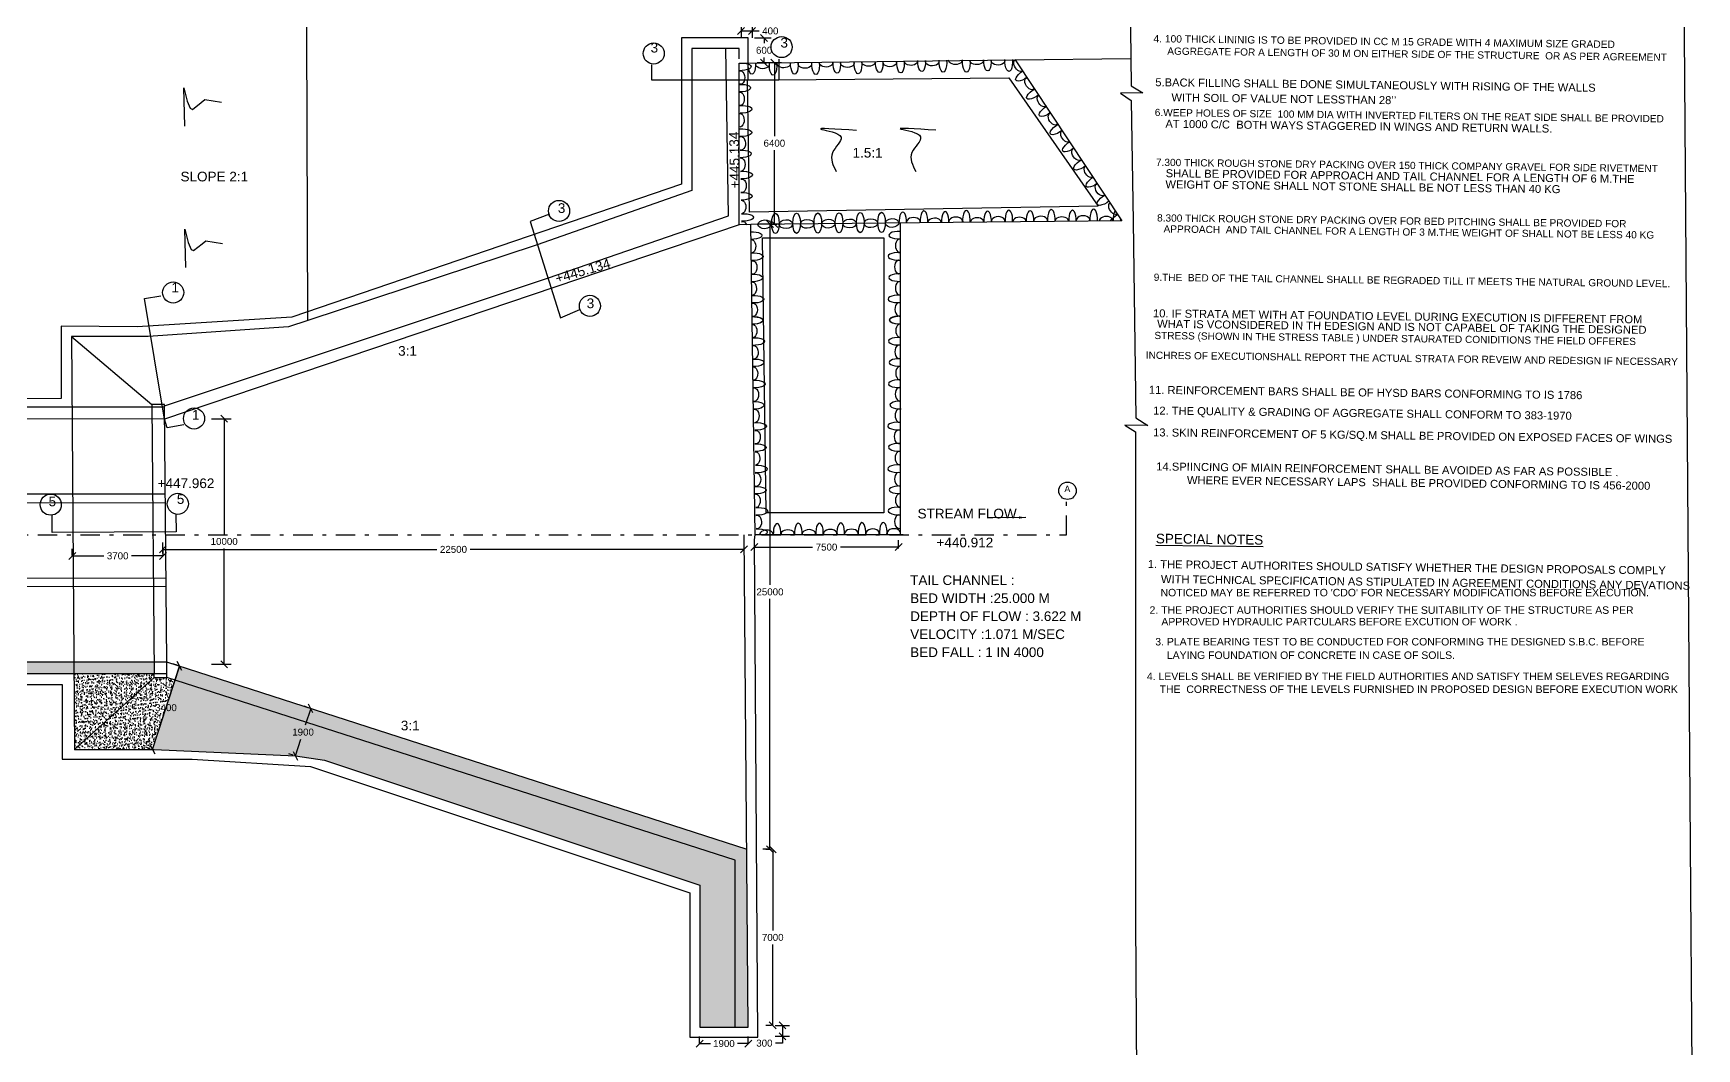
# Model space of a CAD drawing. Header units: inches. Extents: x 112 to 101600, y 95 to 62139.
# Drawn here: x 167.72 to 210.7, y 113.11 to 139.35 of the extents above; entities that cross this region are included whole.
import ezdxf

# ---------------------------------------------------------------- set-up
doc = ezdxf.new("R2010")
doc.units = ezdxf.units.IN
doc.header["$MEASUREMENT"] = 0
doc.linetypes.add('DASHDOT', pattern=[1, 0.5, -0.25, 0, -0.25])
doc.layers.add('DRAWING', color=7, linetype='Continuous')
doc.styles.get("Standard").update_dxf_attribs({"font": 'arial.ttf'})
doc.dimstyles.get("Standard").update_dxf_attribs({"dimtxt": 0.18, "dimasz": 0.18, "dimexe": 0.18, "dimexo": 0.0625, "dimgap": 0.09, "dimtad": 0, "dimtih": 1, "dimtoh": 1, "dimdec": 4, "dimzin": 0, "dimdsep": 46, "dimtxsty": 'Standard', "dimblk": 'OBLIQUE', "dimcen": 0.09, "dimadec": 0, "dimazin": 0, "dimtfac": 1, "dimtdec": 4, "dimtofl": 0, "dimtmove": 0, "dimatfit": 3, "dimfxl": 1, "dimtolj": 1, "dimtzin": 0, "dimarcsym": 0})
pattern_1 = [(50, (0, 0), (0.17931505, -0.01568803), [0.01875, -0.20625]), (355, (0, 0), (-0.03468783, 0.18804803), [0.015, -0.165]), (100.451444, (0.01494, -0.0013), (0.14462721, 0.17236), [0.01593505, -0.17528553]), (46.1842, (0, 0.05), (0.26681033, -0.04137982), [0.028125, -0.309375]), (96.63564, (0.02223, 0.04655), (0.2336655, 0.24352965), [0.0239026, -0.26292844]), (351.18416, (0, 0.05), (0.2336655, 0.24352965), [0.0225, -0.2475]), (21, (0.025, 0.0375), (0.14922676, -0.10065472), [0.01875, -0.20625]), (326, (0.025, 0.0375), (0.06082883, 0.18128751), [0.015, -0.165]), (71.451445, (0.03744, 0.02911), (0.2100556, 0.08063279), [0.01593505, -0.17528553]), (37.5, (0, 0), (0.003039964, 0.083223463), [0, -0.163, 0, -0.1675, 0, -0.165625]), (7.5, (0, 0), (0.065767384, 0.098602928), [0, -0.0955, 0, -0.15925, 0, -0.063125]), (327.5, (-0.05575, 0), (0.13345561, -0.005638718), [0, -0.0625, 0, -0.195, 0, -0.25875]), (317.5, (-0.08075, 0), (0.14579654, 0.025026246), [0, -0.08125, 0, -0.1295, 0, -0.18375])]

# ---------------------------------------------------------------- blocks, each defined once
blk = doc.blocks.new('_Oblique')
at = {"color": 0, "linetype": 'ByBlock', "lineweight": -2}
blk.add_line((-0.5, -0.5), (0.5, 0.5), dxfattribs=at)
blk = doc.blocks.new('*D242')
at = {"layer": 'Defpoints', "color": 0, "transparency": 16777216}
for p in [(168.723, 125.794), (171.071, 125.846), (171.071, 125.794)]:
    blk.add_point(p, dxfattribs=at)
at = {"layer": 'DRAWING', "color": 0, "lineweight": -2, "transparency": 16777216}
for p, q in [((168.723, 125.856), (168.723, 126.026)), ((171.071, 125.856), (171.071, 126.026)), ((168.723, 125.846), (169.538, 125.846)), ((171.071, 125.846), (170.255, 125.846))]:
    blk.add_line(p, q, dxfattribs=at)
at = {"layer": 'DRAWING', "color": 0, "lineweight": -2, "transparency": 16777216, "xscale": 0.18, "yscale": 0.18, "zscale": 0.18, "rotation": 180}
blk.add_blockref('_Oblique', (168.723, 125.846), dxfattribs=at)
at = {"layer": 'DRAWING', "color": 0, "lineweight": -2, "transparency": 16777216, "xscale": 0.18, "yscale": 0.18, "zscale": 0.18}
blk.add_blockref('_Oblique', (171.071, 125.846), dxfattribs=at)
at = {"layer": 'DRAWING', "color": 0, "transparency": 16777216, "insert": (169.897, 125.846), "char_height": 0.18, "attachment_point": 5}
blk.add_mtext('\\A1;3700', dxfattribs=at)
blk = doc.blocks.new('*D243')
at = {"layer": 'Defpoints', "color": 0, "transparency": 16777216}
for p in [(186.084, 126.013), (171.064, 125.846), (186.084, 125.846)]:
    blk.add_point(p, dxfattribs=at)
at = {"layer": 'DRAWING', "color": 0, "lineweight": -2, "transparency": 16777216}
for p, q in [((171.064, 125.909), (171.064, 126.193)), ((171.064, 126.013), (178.144, 126.013)), ((186.084, 126.013), (179.004, 126.013)), ((186.084, 125.909), (186.084, 126.193))]:
    blk.add_line(p, q, dxfattribs=at)
at = {"layer": 'DRAWING', "color": 0, "lineweight": -2, "transparency": 16777216, "xscale": 0.18, "yscale": 0.18, "zscale": 0.18, "rotation": 180}
blk.add_blockref('_Oblique', (171.064, 126.013), dxfattribs=at)
at = {"layer": 'DRAWING', "color": 0, "lineweight": -2, "transparency": 16777216, "xscale": 0.18, "yscale": 0.18, "zscale": 0.18}
blk.add_blockref('_Oblique', (186.084, 126.013), dxfattribs=at)
at = {"layer": 'DRAWING', "color": 0, "transparency": 16777216, "insert": (178.574, 126.013), "char_height": 0.18, "attachment_point": 5}
blk.add_mtext('\\A1;22500', dxfattribs=at)
blk = doc.blocks.new('*D244')
at = {"layer": 'Defpoints', "color": 0, "transparency": 16777216}
for p in [(186.351, 125.973), (190.074, 126.072), (190.074, 125.973)]:
    blk.add_point(p, dxfattribs=at)
at = {"layer": 'DRAWING', "color": 0, "lineweight": -2, "transparency": 16777216}
for p, q in [((186.351, 126.036), (186.351, 126.252)), ((186.351, 126.072), (187.854, 126.072)), ((190.074, 126.072), (188.57, 126.072)), ((190.074, 126.036), (190.074, 126.252))]:
    blk.add_line(p, q, dxfattribs=at)
at = {"layer": 'DRAWING', "color": 0, "lineweight": -2, "transparency": 16777216, "xscale": 0.18, "yscale": 0.18, "zscale": 0.18, "rotation": 180}
blk.add_blockref('_Oblique', (186.351, 126.072), dxfattribs=at)
at = {"layer": 'DRAWING', "color": 0, "lineweight": -2, "transparency": 16777216, "xscale": 0.18, "yscale": 0.18, "zscale": 0.18}
blk.add_blockref('_Oblique', (190.074, 126.072), dxfattribs=at)
at = {"layer": 'DRAWING', "color": 0, "transparency": 16777216, "insert": (188.212, 126.072), "char_height": 0.18, "attachment_point": 5}
blk.add_mtext('\\A1;7500', dxfattribs=at)
blk = doc.blocks.new('*D256')
at = {"layer": 'Defpoints', "color": 0, "transparency": 16777216}
for p in [(186.853, 118.259), (186.823, 113.713), (186.853, 113.713)]:
    blk.add_point(p, dxfattribs=at)
at = {"layer": 'DRAWING', "color": 0, "lineweight": -2, "transparency": 16777216}
for p, q in [((186.79, 118.259), (186.643, 118.259)), ((186.823, 118.259), (186.823, 116.168)), ((186.823, 113.713), (186.823, 115.804)), ((186.79, 113.713), (186.643, 113.713))]:
    blk.add_line(p, q, dxfattribs=at)
at = {"layer": 'DRAWING', "color": 0, "lineweight": -2, "transparency": 16777216, "xscale": 0.18, "yscale": 0.18, "zscale": 0.18}
for p, rotation in [((186.823, 118.259), 90), ((186.823, 113.713), 270)]:
    blk.add_blockref('_Oblique', p, dxfattribs=dict(at, rotation=rotation))
at = {"layer": 'DRAWING', "color": 0, "transparency": 16777216, "insert": (186.823, 115.986), "char_height": 0.18, "attachment_point": 5}
blk.add_mtext('\\A1;7000', dxfattribs=at)
blk = doc.blocks.new('*D257')
at = {"layer": 'Defpoints', "color": 0, "transparency": 16777216}
for p in [(186.823, 113.713), (186.823, 113.434), (187.075, 113.434)]:
    blk.add_point(p, dxfattribs=at)
at = {"layer": 'DRAWING', "color": 0, "lineweight": -2, "transparency": 16777216}
for p, q in [((186.885, 113.713), (187.255, 113.713)), ((187.075, 113.713), (187.075, 113.434)), ((186.885, 113.434), (187.255, 113.434)), ((187.075, 113.254), (186.895, 113.254)), ((187.075, 113.434), (187.075, 113.254))]:
    blk.add_line(p, q, dxfattribs=at)
at = {"layer": 'DRAWING', "color": 0, "lineweight": -2, "transparency": 16777216, "xscale": 0.18, "yscale": 0.18, "zscale": 0.18}
for p, rotation in [((187.075, 113.713), 90), ((187.075, 113.434), 270)]:
    blk.add_blockref('_Oblique', p, dxfattribs=dict(at, rotation=rotation))
at = {"layer": 'DRAWING', "color": 0, "transparency": 16777216, "insert": (186.607, 113.254), "char_height": 0.18, "attachment_point": 5}
blk.add_mtext('\\A1;300', dxfattribs=at)
blk = doc.blocks.new('*D258')
at = {"layer": 'Defpoints', "color": 0, "transparency": 16777216}
for p in [(184.931, 113.175), (186.191, 113.243), (186.191, 113.175)]:
    blk.add_point(p, dxfattribs=at)
at = {"layer": 'DRAWING', "color": 0, "lineweight": -2, "transparency": 16777216}
for p, q in [((184.931, 113.237), (184.931, 113.423)), ((184.931, 113.243), (185.211, 113.243)), ((186.191, 113.243), (185.911, 113.243)), ((186.191, 113.237), (186.191, 113.423))]:
    blk.add_line(p, q, dxfattribs=at)
at = {"layer": 'DRAWING', "color": 0, "lineweight": -2, "transparency": 16777216, "xscale": 0.18, "yscale": 0.18, "zscale": 0.18, "rotation": 180}
blk.add_blockref('_Oblique', (184.931, 113.243), dxfattribs=at)
at = {"layer": 'DRAWING', "color": 0, "lineweight": -2, "transparency": 16777216, "xscale": 0.18, "yscale": 0.18, "zscale": 0.18}
blk.add_blockref('_Oblique', (186.191, 113.243), dxfattribs=at)
at = {"layer": 'DRAWING', "color": 0, "transparency": 16777216, "insert": (185.561, 113.243), "char_height": 0.18, "attachment_point": 5}
blk.add_mtext('\\A1;1900', dxfattribs=at)
blk = doc.blocks.new('*D281')
at = {"layer": 'Defpoints', "color": 0, "transparency": 16777216}
for p in [(186.006, 139.623), (186.288, 139.623), (186.288, 139.409)]:
    blk.add_point(p, dxfattribs=at)
at = {"layer": 'DRAWING', "color": 0, "lineweight": -2, "transparency": 16777216}
for p, q in [((186.006, 139.561), (186.006, 139.229)), ((186.006, 139.409), (186.288, 139.409)), ((186.288, 139.561), (186.288, 139.229)), ((186.288, 139.409), (186.468, 139.409))]:
    blk.add_line(p, q, dxfattribs=at)
at = {"layer": 'DRAWING', "color": 0, "lineweight": -2, "transparency": 16777216, "xscale": 0.18, "yscale": 0.18, "zscale": 0.18, "rotation": 180}
blk.add_blockref('_Oblique', (186.006, 139.409), dxfattribs=at)
at = {"layer": 'DRAWING', "color": 0, "lineweight": -2, "transparency": 16777216, "xscale": 0.18, "yscale": 0.18, "zscale": 0.18}
blk.add_blockref('_Oblique', (186.288, 139.409), dxfattribs=at)
at = {"layer": 'DRAWING', "color": 0, "transparency": 16777216, "insert": (186.76, 139.409), "char_height": 0.18, "attachment_point": 5}
blk.add_mtext('\\A1;400', dxfattribs=at)
blk = doc.blocks.new('*D282')
at = {"layer": 'Defpoints', "color": 0, "transparency": 16777216}
for p in [(186.396, 138.591), (186.396, 134.424), (186.865, 134.424)]:
    blk.add_point(p, dxfattribs=at)
at = {"layer": 'DRAWING', "color": 0, "lineweight": -2, "transparency": 16777216}
for p, q in [((186.459, 138.591), (187.045, 138.591)), ((186.865, 138.591), (186.865, 136.69)), ((186.865, 134.424), (186.865, 136.326)), ((186.459, 134.424), (187.045, 134.424))]:
    blk.add_line(p, q, dxfattribs=at)
at = {"layer": 'DRAWING', "color": 0, "lineweight": -2, "transparency": 16777216, "xscale": 0.18, "yscale": 0.18, "zscale": 0.18}
for p, rotation in [((186.865, 138.591), 90), ((186.865, 134.424), 270)]:
    blk.add_blockref('_Oblique', p, dxfattribs=dict(at, rotation=rotation))
at = {"layer": 'DRAWING', "color": 0, "transparency": 16777216, "insert": (186.865, 136.508), "char_height": 0.18, "attachment_point": 5}
blk.add_mtext('\\A1;6400', dxfattribs=at)
blk = doc.blocks.new('*D283')
at = {"layer": 'Defpoints', "color": 0, "transparency": 16777216}
for p in [(186.288, 139.229), (186.6, 139.229), (186.355, 138.591)]:
    blk.add_point(p, dxfattribs=at)
at = {"layer": 'DRAWING', "color": 0, "lineweight": -2, "transparency": 16777216}
for p, q in [((186.351, 139.229), (186.78, 139.229)), ((186.6, 139.229), (186.6, 139.092)), ((186.417, 138.591), (186.78, 138.591)), ((186.6, 138.591), (186.6, 138.728))]:
    blk.add_line(p, q, dxfattribs=at)
at = {"layer": 'DRAWING', "color": 0, "lineweight": -2, "transparency": 16777216, "xscale": 0.18, "yscale": 0.18, "zscale": 0.18}
for p, rotation in [((186.6, 139.229), 90), ((186.6, 138.591), 270)]:
    blk.add_blockref('_Oblique', p, dxfattribs=dict(at, rotation=rotation))
at = {"layer": 'DRAWING', "color": 0, "transparency": 16777216, "insert": (186.6, 138.91), "char_height": 0.18, "attachment_point": 5}
blk.add_mtext('\\A1;600', dxfattribs=at)
blk = doc.blocks.new('*D284')
at = {"layer": 'Defpoints', "color": 0, "transparency": 16777216}
for p in [(172.256, 129.391), (172.256, 123.045), (172.649, 123.045)]:
    blk.add_point(p, dxfattribs=at)
at = {"layer": 'DRAWING', "color": 0, "lineweight": -2, "transparency": 16777216}
for p, q in [((172.319, 129.391), (172.829, 129.391)), ((172.649, 129.391), (172.649, 126.4)), ((172.649, 123.045), (172.649, 126.036)), ((172.319, 123.045), (172.829, 123.045))]:
    blk.add_line(p, q, dxfattribs=at)
at = {"layer": 'DRAWING', "color": 0, "lineweight": -2, "transparency": 16777216, "xscale": 0.18, "yscale": 0.18, "zscale": 0.18}
for p, rotation in [((172.649, 129.391), 90), ((172.649, 123.045), 270)]:
    blk.add_blockref('_Oblique', p, dxfattribs=dict(at, rotation=rotation))
at = {"layer": 'DRAWING', "color": 0, "transparency": 16777216, "insert": (172.649, 126.218), "char_height": 0.18, "attachment_point": 5}
blk.add_mtext('\\A1;10000', dxfattribs=at)
blk = doc.blocks.new('*D290')
at = {"layer": 'Defpoints', "color": 0, "transparency": 16777216}
for p in [(186.727, 134.42), (186.751, 118.266), (186.757, 118.266)]:
    blk.add_point(p, dxfattribs=at)
at = {"layer": 'DRAWING', "color": 0, "lineweight": -2, "transparency": 16777216}
for p, q in [((186.751, 134.42), (186.751, 125.096)), ((186.79, 134.42), (186.931, 134.42)), ((186.751, 118.266), (186.751, 124.733)), ((186.694, 118.266), (186.571, 118.266))]:
    blk.add_line(p, q, dxfattribs=at)
at = {"layer": 'DRAWING', "color": 0, "lineweight": -2, "transparency": 16777216, "xscale": 0.18, "yscale": 0.18, "zscale": 0.18}
for p, rotation in [((186.751, 134.42), 90), ((186.751, 118.266), 270)]:
    blk.add_blockref('_Oblique', p, dxfattribs=dict(at, rotation=rotation))
at = {"layer": 'DRAWING', "color": 0, "transparency": 16777216, "insert": (186.751, 124.914), "char_height": 0.18, "attachment_point": 5}
blk.add_mtext('\\A1;25000', dxfattribs=at)
blk = doc.blocks.new('*D294')
at = {"layer": 'Defpoints', "color": 0, "transparency": 16777216}
for p in [(171.493, 122.999), (171.493, 122.999), (170.797, 120.845)]:
    blk.add_point(p, dxfattribs=at)
at = {"layer": 'DRAWING', "color": 0, "lineweight": -2, "transparency": 16777216}
for p, q in [((171.493, 122.999), (171.204, 122.104)), ((171.433, 123.018), (171.322, 123.055)), ((170.797, 120.845), (171.086, 121.74)), ((170.738, 120.864), (170.626, 120.9))]:
    blk.add_line(p, q, dxfattribs=at)
at = {"layer": 'DRAWING', "color": 0, "lineweight": -2, "transparency": 16777216, "xscale": 0.18, "yscale": 0.18, "zscale": 0.18}
for p, rotation in [((171.493, 122.999), 72.10379496533137), ((170.797, 120.845), 252.1037949653314)]:
    blk.add_blockref('_Oblique', p, dxfattribs=dict(at, rotation=rotation))
at = {"layer": 'DRAWING', "color": 0, "transparency": 16777216, "insert": (171.145, 121.922), "char_height": 0.18, "attachment_point": 5}
blk.add_mtext('\\A1;3400', dxfattribs=at)
blk = doc.blocks.new('*D295')
at = {"layer": 'Defpoints', "color": 0, "transparency": 16777216}
for p in [(174.885, 121.904), (174.885, 121.904), (174.489, 120.679)]:
    blk.add_point(p, dxfattribs=at)
at = {"layer": 'DRAWING', "color": 0, "lineweight": -2, "transparency": 16777216}
for p, q in [((174.825, 121.923), (174.713, 121.959)), ((174.885, 121.904), (174.745, 121.473)), ((174.489, 120.679), (174.628, 121.109)), ((174.429, 120.698), (174.318, 120.734))]:
    blk.add_line(p, q, dxfattribs=at)
at = {"layer": 'DRAWING', "color": 0, "lineweight": -2, "transparency": 16777216, "xscale": 0.18, "yscale": 0.18, "zscale": 0.18}
for p, rotation in [((174.885, 121.904), 72.10379496533184), ((174.489, 120.679), 252.1037949653318)]:
    blk.add_blockref('_Oblique', p, dxfattribs=dict(at, rotation=rotation))
at = {"layer": 'DRAWING', "color": 0, "transparency": 16777216, "insert": (174.687, 121.291), "char_height": 0.18, "attachment_point": 5}
blk.add_mtext('\\A1;1900', dxfattribs=at)

msp = doc.modelspace()

# ---------------------------------------------------------------- hatches: boundary and pattern name
at = {"layer": 'DRAWING'}
h = msp.add_hatch(dxfattribs=at)
h.set_pattern_fill('AR-CONC', color=256, scale=0.025)
h.set_pattern_definition(pattern_1)
h.paths.add_polyline_path([(170.83483, 123.10827), (133.35082, 123.10827), (133.34843, 122.79562), (170.83738, 122.79562)])
h = msp.add_hatch(dxfattribs=at)
h.set_pattern_fill('AR-CONC', color=256, scale=0.025)
h.set_pattern_definition(pattern_1)
h.paths.add_polyline_path([(171.49296, 122.99924), (171.37627, 122.63786), (185.85165, 117.98112), (185.85165, 113.66749), (186.18539, 113.66749), (186.14958, 118.26635)])
h = msp.add_hatch(dxfattribs=at)
h.set_pattern_fill('AR-CONC', color=256, scale=0.025)
h.set_pattern_definition(pattern_1)
h.paths.add_polyline_path([(170.83641, 122.70201), (170.83641, 122.79562), (168.76838, 122.79562), (168.78366, 120.84567)])
h = msp.add_hatch(dxfattribs=at)
h.set_pattern_fill('AR-CONC', color=256, scale=0.025)
h.set_pattern_definition(pattern_1)
h.paths.add_polyline_path([(171.37627, 122.63786), (171.16544, 122.70568), (170.83641, 122.70201), (168.78366, 120.84567), (168.78366, 120.84502), (170.79733, 120.84502)])
h = msp.add_hatch(dxfattribs=at)
h.set_pattern_fill('AR-CONC', color=256, scale=0.025)
h.set_pattern_definition(pattern_1)
h.paths.add_polyline_path([(171.37627, 122.63786), (170.79733, 120.84502), (170.84057, 120.84502), (174.48884, 120.67876), (175.23878, 120.56715), (184.93997, 117.33506), (184.93997, 113.66749), (185.85165, 113.66749), (185.85165, 117.98112)])

# ---------------------------------------------------------------- linework, layer by layer
msp.add_lwpolyline([(112.84261, 162.25452), (210.20038, 162.55791), (210.6973, 95.15233), (112.84261, 95.15233)], close=True, dxfattribs=at)
for points in [[(166.83694, 144.33882), (177.58439, 144.37192), (187.27656, 144.50518), (196.00882, 144.59622), (196.08186, 137.994), (196.38829, 137.81183), (195.80674, 137.80537), (196.0856, 137.61099), (196.13522, 134.48812), (196.20881, 129.41265), (196.51192, 129.21767), (195.92372, 129.22542), (196.19606, 129.05091), (196.19689, 116.42714), (196.25427, 107.07362), (113.26422, 107.07362)], [(174.80678, 131.92941), (174.76849, 144.36325)], [(186.18666, 138.14828), (186.18666, 139.23457), (184.46329, 139.23457), (184.46329, 135.45179), (174.39329, 132.01468), (170.40331, 131.76052), (168.43549, 131.78121), (168.43292, 129.91397), (158.21355, 129.86197), (143.06074, 129.87492), (133.6667, 129.9412), (133.65992, 131.81379), (131.45795, 131.85631), (130.56711, 132.03911), (128.53988, 133.19387), (125.13352, 135.17073), (123.83386, 135.93628), (123.84595, 137.57464)], [(185.95214, 138.68746), (185.95214, 138.95946), (184.73277, 138.95946), (184.73277, 135.28523), (180.73385, 133.8826), (174.80678, 131.92941), (174.3122, 131.76643), (170.68312, 131.51441), (168.70009, 131.5149), (168.78366, 120.84502), (170.84057, 120.84502), (174.48884, 120.67876), (175.23878, 120.56715), (184.93997, 117.33506), (184.93997, 113.66749), (186.18539, 113.66749), (186.0863, 126.39223)], [(171.10598, 129.72648), (180.99995, 133.02387), (185.67841, 134.6342), (185.61438, 138.95946)], [(186.97608, 138.14227), (183.70064, 138.14227), (183.70064, 138.53581)], [(190.19071, 126.39223), (186.3682, 126.39223), (186.25353, 134.40517), (185.95214, 134.40175), (185.95214, 138.57664), (193.09014, 138.66765), (195.84277, 134.50263), (186.25353, 134.40517)], [(186.97886, 138.6803), (186.97608, 138.14227)], [(193.09014, 138.66765), (196.07404, 138.70066)], [(185.95214, 138.14227), (192.92527, 138.19596), (195.22745, 134.88033), (186.22115, 134.72847), (186.17189, 138.14227)], [(186.97608, 138.14227), (186.17189, 138.14227)], [(171.63068, 136.94766), (171.60988, 137.93918), (171.69049, 137.59616), (171.76814, 137.4142), (171.83085, 137.38439), (172.05478, 137.56335), (172.14984, 137.63932), (172.58036, 137.56632)], [(122.0784, 137.32061), (122.05732, 133.74665), (124.12791, 133.73444), (130.99983, 129.76405), (131.30557, 129.76405), (131.30557, 123.10827), (171.15532, 123.10827), (186.14958, 118.26635)], [(181.05428, 134.67475), (180.55534, 134.48404), (181.34076, 131.99739), (181.83541, 132.20976)], [(185.95214, 134.40175), (171.10885, 129.38082), (130.99587, 129.39691)], [(171.65648, 133.29743), (171.63567, 134.28895), (171.71628, 133.94593), (171.79393, 133.76397), (171.85664, 133.73415), (172.08058, 133.91312), (172.17563, 133.98909), (172.60615, 133.91609)], [(190.11145, 134.44438), (190.11145, 126.39223)], [(186.5603, 134.0646), (189.6921, 134.0646), (189.6921, 126.95816), (186.64935, 126.95816), (186.5603, 134.0646)], [(171.60922, 129.23019), (171.17265, 129.15108), (171.10885, 129.38082), (170.58902, 132.49269), (171.01601, 132.56402)], [(168.70009, 131.5149), (170.78056, 129.75362)], [(171.16544, 122.79562), (130.92471, 122.79562), (130.99983, 129.76405)], [(130.99913, 129.69934), (171.10598, 129.69934), (171.10598, 129.75362), (170.78056, 129.75362), (170.83738, 122.79562)], [(171.16544, 123.10827), (171.10598, 129.69934)], [(171.12842, 127.21163), (130.97248, 127.2275)], [(130.97488, 127.44997), (171.12631, 127.44592)], [(171.39662, 126.92659), (171.40715, 126.46687), (168.20516, 126.45057), (168.20281, 126.91297)], [(121.44057, 126.39223), (121.44057, 114.97154), (123.72606, 114.97154), (123.72606, 116.65989), (130.37878, 120.41895), (131.47836, 120.62429), (133.58073, 120.61412), (133.58073, 122.52132), (143.42818, 122.52132), (168.4609, 122.52132), (168.4609, 120.59408), (171.82537, 120.59408), (174.87655, 120.40461), (184.68465, 117.14042), (184.68465, 113.41029), (186.43468, 113.41029), (186.35068, 126.25167), (186.3687, 126.39625)], [(130.95157, 125.28701), (171.14595, 125.26921)], [(171.14793, 125.0491), (130.9491, 125.05807)], [(170.79733, 120.84502), (171.49296, 122.99924)], [(185.85165, 113.66749), (185.85165, 117.98112), (171.16544, 122.70568), (171.16544, 123.10827)], [(168.78366, 120.84567), (170.83641, 122.70201), (171.16544, 122.70568)], [(170.83641, 122.70201), (170.83641, 122.79562)]]:
    msp.add_lwpolyline(points, dxfattribs=at)
at = {"layer": 'DRAWING', "linetype": 'DASHDOT'}
msp.add_lwpolyline([(112.83554, 126.39223), (194.41399, 126.39223), (194.41399, 127.29896)], dxfattribs=at)
at = {"layer": 'DRAWING'}
for centre, radius in [((187.05144, 138.99254), 0.27279), ((183.74798, 138.82776), 0.27279), ((181.30128, 134.75941), 0.27279), ((171.33041, 132.65043), 0.27279), ((182.09851, 132.30572), 0.27279), ((171.8699, 129.39631), 0.27279), ((194.43883, 127.52752), 0.22497), ((168.16764, 127.17049), 0.27279), ((171.45167, 127.19033), 0.27279)]:
    msp.add_circle(centre, radius, dxfattribs=at)
at = {"layer": 'DRAWING', "extrusion": (0, 0, -1)}
for centre, major_axis, ratio, start_param, end_param in [((186.00063, 138.48131), (0.26179, 0.00769), 0.37499028, 4.53710209, 8.03689055), ((186.28443, 138.5548), (0, -0.26191), 0.37499028, 4.62509754, 7.9488951), ((186.5573, 138.54853), (-0.17466, 0.00628), 0.65261704, 2.8602567, 6.48557468), ((186.83331, 138.5264), (0, -0.26191), 0.37499028, 4.53710209, 8.03689055), ((187.10439, 138.5709), (-0.17477, 0.00114), 0.65261704, 3.06264607, 6.28318531), ((187.38093, 138.55689), (0.00769, -0.26179), 0.37499028, 4.62509754, 7.9488951), ((187.65387, 138.55863), (-0.17477, 0.00114), 0.65261704, 2.8602567, 6.48557468), ((187.93041, 138.54462), (0.00769, -0.26179), 0.37499028, 4.53710209, 8.03689055), ((188.20051, 138.59197), (-0.17477, 0.00114), 0.65261704, 3.06264607, 6.28318531), ((188.47705, 138.57796), (0.00769, -0.26179), 0.37499028, 4.62509754, 7.9488951), ((188.75, 138.5797), (-0.17477, 0.00114), 0.65261704, 2.8602567, 6.48557468), ((189.02654, 138.56569), (0.00769, -0.26179), 0.37499028, 4.53710209, 8.03689055), ((189.29663, 138.61304), (-0.17477, 0.00114), 0.65261704, 3.06264607, 6.28318531), ((189.57317, 138.59903), (0.00769, -0.26179), 0.37499028, 4.62509754, 7.9488951), ((189.84612, 138.60077), (-0.17477, 0.00114), 0.65261704, 2.8602567, 6.48557468), ((190.12266, 138.58676), (0.00769, -0.26179), 0.37499028, 4.53710209, 8.03689055), ((190.39276, 138.63411), (-0.17477, 0.00114), 0.65261704, 3.06264607, 6.28318531), ((190.66929, 138.6201), (0.00769, -0.26179), 0.37499028, 4.62509754, 7.9488951), ((190.94224, 138.62184), (-0.17477, 0.00114), 0.65261704, 2.8602567, 6.48557468), ((191.21878, 138.60782), (0.00769, -0.26179), 0.37499028, 4.53710209, 8.03689055), ((191.54006, 138.65616), (-0.17477, 0.00114), 0.65261704, 3.06264607, 6.28318531), ((191.82307, 138.60553), (0.00769, -0.26179), 0.37499028, 4.53710209, 8.03689055), ((192.09317, 138.65289), (-0.17477, 0.00114), 0.65261704, 3.06264607, 6.28318531), ((192.36971, 138.63887), (0.00769, -0.26179), 0.37499028, 4.62509754, 7.9488951), ((192.64266, 138.64062), (-0.17477, 0.00114), 0.65261704, 2.8602567, 6.48557468), ((192.91919, 138.6266), (0.00769, -0.26179), 0.37499028, 4.53710209, 8.03689055), ((193.18576, 138.5214), (-0.09289, 0.14805), 0.65261704, 3.06264607, 6.28318531), ((185.98662, 138.20477), (-0.00114, -0.17477), 0.65261704, 2.8602567, 6.48557468), ((185.98836, 137.93183), (0.26179, 0.00769), 0.37499028, 4.62509754, 7.9488951), ((193.32245, 138.2806), (-0.21671, -0.14708), 0.37499028, 4.62509754, 7.9488951), ((193.47049, 138.05128), (-0.09289, 0.14805), 0.65261704, 2.8602567, 6.48557468), ((185.97435, 137.65529), (-0.00114, -0.17477), 0.65261704, 3.06264607, 6.28318531), ((193.60718, 137.81048), (-0.21671, -0.14708), 0.37499028, 4.53710209, 8.03689055), ((193.79218, 137.60806), (-0.09289, 0.14805), 0.65261704, 3.06264607, 6.28318531), ((185.97108, 137.10218), (-0.00114, -0.17477), 0.65261704, 3.06264607, 6.28318531), ((186.0217, 137.38519), (0.26179, 0.00769), 0.37499028, 4.53710209, 8.03689055), ((193.92887, 137.36726), (-0.21671, -0.14708), 0.37499028, 4.62509754, 7.9488951), ((194.07691, 137.13795), (-0.09289, 0.14805), 0.65261704, 2.8602567, 6.48557468), ((186.01941, 136.7809), (0.26179, 0.00769), 0.37499028, 4.53710209, 8.03689055), ((186.0054, 136.50436), (-0.00114, -0.17477), 0.65261704, 2.8602567, 6.48557468), ((194.2136, 136.89714), (-0.21671, -0.14708), 0.37499028, 4.53710209, 8.03689055), ((194.39859, 136.69473), (-0.09289, 0.14805), 0.65261704, 3.06264607, 6.28318531), ((186.00714, 136.23141), (0.26179, 0.00769), 0.37499028, 4.62509754, 7.9488951), ((194.53528, 136.45392), (-0.21671, -0.14708), 0.37499028, 4.62509754, 7.9488951), ((194.68333, 136.22461), (-0.09289, 0.14805), 0.65261704, 2.8602567, 6.48557468), ((185.99313, 135.95487), (-0.00114, -0.17477), 0.65261704, 3.06264607, 6.28318531), ((194.82002, 135.98381), (-0.21671, -0.14708), 0.37499028, 4.53710209, 8.03689055), ((195.00501, 135.78139), (-0.09289, 0.14805), 0.65261704, 3.06264607, 6.28318531), ((186.04048, 135.68477), (0.26179, 0.00769), 0.37499028, 4.53710209, 8.03689055), ((186.02647, 135.40823), (-0.00114, -0.17477), 0.65261704, 2.8602567, 6.48557468), ((195.1417, 135.54059), (-0.21671, -0.14708), 0.37499028, 4.62509754, 7.9488951), ((195.28975, 135.31127), (-0.09289, 0.14805), 0.65261704, 2.8602567, 6.48557468), ((186.02821, 135.13529), (0.26179, 0.00769), 0.37499028, 4.62509754, 7.9488951), ((186.0142, 134.85875), (-0.00114, -0.17477), 0.65261704, 3.06264607, 6.28318531), ((195.42644, 135.07047), (-0.21671, -0.14708), 0.37499028, 4.53710209, 8.03689055), ((195.63975, 134.8254), (-0.09289, 0.14805), 0.65261704, 3.06264607, 6.28318531), ((186.06155, 134.58865), (0.26179, 0.00769), 0.37499028, 4.53710209, 8.03689055), ((195.74903, 134.55948), (-0.21671, -0.14708), 0.37499028, 6.98506867, 8.03689055), ((186.04754, 134.31211), (-0.00114, -0.17477), 0.65261704, 2.8602567, 4.15492423), ((186.28189, 134.12212), (0.26179, 0.00769), 0.37499028, 4.62509754, 7.9488951), ((195.74903, 134.55948), (-0.21671, -0.14708), 0.37499028, 4.53710209, 4.55306323), ((186.26788, 133.84558), (-0.00114, -0.17477), 0.65261704, 3.06264607, 6.28318531), ((186.31523, 133.57548), (0.26179, 0.00769), 0.37499028, 4.53710209, 8.03689055), ((186.30122, 133.29894), (-0.00114, -0.17477), 0.65261704, 2.8602567, 6.48557468), ((186.30296, 133.026), (0.26179, 0.00769), 0.37499028, 4.62509754, 7.9488951), ((186.28894, 132.74946), (-0.00114, -0.17477), 0.65261704, 3.06264607, 6.28318531), ((186.31132, 132.20237), (-0.00628, -0.17466), 0.65261704, 2.8602567, 6.48557468), ((186.33345, 132.47838), (0.26191, 0), 0.37499028, 4.53710209, 8.03689055), ((186.30504, 131.9295), (0.26191, 0), 0.37499028, 4.62509754, 7.9488951), ((186.31276, 131.92952), (0.26179, 0.00769), 0.37499028, 4.62509754, 7.9488951), ((186.29875, 131.65298), (-0.00114, -0.17477), 0.65261704, 3.06264607, 6.28318531), ((186.3461, 131.38288), (0.26179, 0.00769), 0.37499028, 4.53710209, 8.03689055), ((186.33209, 131.10634), (-0.00114, -0.17477), 0.65261704, 2.8602567, 6.48557468), ((186.33383, 130.8334), (0.26179, 0.00769), 0.37499028, 4.62509754, 7.9488951), ((186.31982, 130.55686), (-0.00114, -0.17477), 0.65261704, 3.06264607, 6.28318531), ((186.36432, 130.28578), (0.26191, 0), 0.37499028, 4.53710209, 8.03689055), ((186.33591, 129.7369), (0.26191, 0), 0.37499028, 4.62509754, 7.9488951), ((186.34219, 130.00977), (-0.00628, -0.17466), 0.65261704, 2.8602567, 6.48557468), ((186.35444, 129.45994), (-0.00114, -0.17477), 0.65261704, 3.06264607, 6.28318531), ((186.40179, 129.18984), (0.26179, 0.00769), 0.37499028, 4.53710209, 8.03689055), ((186.38778, 128.9133), (-0.00114, -0.17477), 0.65261704, 2.8602567, 6.48557468), ((186.38952, 128.64036), (0.26179, 0.00769), 0.37499028, 4.62509754, 7.9488951), ((186.37551, 128.36382), (-0.00114, -0.17477), 0.65261704, 3.06264607, 6.28318531), ((186.42001, 128.09274), (0.26191, 0), 0.37499028, 4.53710209, 8.03689055), ((186.39788, 127.81673), (-0.00628, -0.17466), 0.65261704, 2.8602567, 6.48557468), ((186.3916, 127.54385), (0.26191, 0), 0.37499028, 4.62509754, 7.9488951), ((186.38531, 127.26734), (-0.00114, -0.17477), 0.65261704, 3.06264607, 6.28318531), ((186.43267, 126.99724), (0.26179, 0.00769), 0.37499028, 4.53710209, 8.03689055), ((186.41865, 126.7207), (-0.00114, -0.17477), 0.65261704, 2.8602567, 6.48557468), ((186.4204, 126.44776), (0.26179, 0.00769), 0.37499028, 4.62509754, 6.96045899)]:
    msp.add_ellipse(centre, major_axis=major_axis, ratio=ratio, start_param=start_param, end_param=end_param, dxfattribs=at)
at = {"layer": 'DRAWING'}
for centre, major_axis, ratio in [((186.89101, 134.43548), (0, 0.26191), 0.37499028), ((187.16351, 134.41892), (-0.17466, -0.00628), 0.65261704), ((187.43952, 134.44105), (0, 0.26191), 0.37499028), ((187.71203, 134.4245), (-0.17466, -0.00628), 0.65261704), ((187.98803, 134.44663), (0, 0.26191), 0.37499028), ((188.26054, 134.43007), (-0.17466, -0.00628), 0.65261704), ((188.53655, 134.4522), (0, 0.26191), 0.37499028), ((188.80905, 134.43565), (-0.17466, -0.00628), 0.65261704), ((189.08506, 134.45778), (0, 0.26191), 0.37499028), ((189.35756, 134.44122), (-0.17466, -0.00628), 0.65261704), ((189.63357, 134.46335), (0, 0.26191), 0.37499028), ((189.90608, 134.4468), (-0.17466, -0.00628), 0.65261704), ((186.615, 134.41335), (-0.17466, -0.00628), 0.65261704)]:
    msp.add_ellipse(centre, major_axis=major_axis, ratio=ratio, dxfattribs=at)
for centre, major_axis, ratio, start_param, end_param in [((190.18208, 134.46893), (0, 0.26191), 0.37499028, 4.62509754, 7.9488951), ((190.45496, 134.4752), (-0.17466, -0.00628), 0.65261704, 2.8602567, 6.48557468), ((190.73097, 134.49733), (0, 0.26191), 0.37499028, 4.53710209, 8.03689055), ((191.00234, 134.45794), (-0.17466, -0.00628), 0.65261704, 3.06264607, 6.28318531), ((191.27835, 134.48007), (0, 0.26191), 0.37499028, 4.62509754, 7.9488951), ((191.55123, 134.48635), (-0.17466, -0.00628), 0.65261704, 2.8602567, 6.48557468), ((191.82724, 134.50848), (0, 0.26191), 0.37499028, 4.53710209, 8.03689055), ((192.09861, 134.46908), (-0.17466, -0.00628), 0.65261704, 3.06264607, 6.28318531), ((192.37462, 134.49121), (0, 0.26191), 0.37499028, 4.62509754, 7.9488951), ((192.6475, 134.49749), (-0.17466, -0.00628), 0.65261704, 2.8602567, 6.48557468), ((192.9235, 134.51962), (0, 0.26191), 0.37499028, 4.53710209, 8.03689055), ((193.19488, 134.48022), (-0.17466, -0.00628), 0.65261704, 3.06264607, 6.28318531), ((193.47089, 134.50235), (0, 0.26191), 0.37499028, 4.62509754, 7.9488951), ((193.74376, 134.50863), (-0.17466, -0.00628), 0.65261704, 2.8602567, 6.48557468), ((194.01977, 134.53076), (0, 0.26191), 0.37499028, 4.53710209, 8.03689055), ((194.29114, 134.49136), (-0.17466, -0.00628), 0.65261704, 3.06264607, 6.28318531), ((194.56715, 134.51349), (0, 0.26191), 0.37499028, 4.62509754, 7.9488951), ((194.84003, 134.51977), (-0.17466, -0.00628), 0.65261704, 2.8602567, 6.48557468), ((195.11604, 134.5419), (0, 0.26191), 0.37499028, 4.53710209, 8.03689055), ((195.43861, 134.50302), (-0.17466, -0.00628), 0.65261704, 3.06264607, 6.28318531), ((195.71461, 134.52515), (0, 0.26191), 0.37499028, 6.73242585, 7.9488951), ((195.71461, 134.52515), (0, 0.26191), 0.37499028, 4.62509754, 4.80173478), ((190.08751, 134.13237), (-0.26189, 0.00297), 0.37499028, 4.62509754, 7.9488951), ((190.06404, 133.58522), (-0.26189, 0.00297), 0.37499028, 4.53710209, 8.03689055), ((190.10651, 133.85612), (0.0043, -0.17472), 0.65261704, 3.06264607, 6.28318531), ((190.08304, 133.30897), (0.0043, -0.17472), 0.65261704, 2.8602567, 6.48557468), ((190.08622, 133.03604), (-0.26189, 0.00297), 0.37499028, 4.62509754, 7.9488951), ((190.10522, 132.7598), (0.0043, -0.17472), 0.65261704, 3.06264607, 6.28318531), ((190.06562, 132.48796), (-0.26187, -0.00473), 0.37499028, 4.53710209, 8.03689055), ((190.09272, 132.2124), (0.00943, -0.17452), 0.65261704, 2.8602567, 6.48557468), ((190.09621, 131.93957), (-0.26189, 0.00297), 0.37499028, 4.62509754, 7.9488951), ((190.10393, 131.93968), (-0.26187, -0.00473), 0.37499028, 4.62509754, 7.9488951), ((190.1152, 131.66332), (0.0043, -0.17472), 0.65261704, 3.06264607, 6.28318531), ((190.07273, 131.39242), (-0.26189, 0.00297), 0.37499028, 4.53710209, 8.03689055), ((190.09173, 131.11617), (0.0043, -0.17472), 0.65261704, 2.8602567, 6.48557468), ((190.09492, 130.84324), (-0.26189, 0.00297), 0.37499028, 4.62509754, 7.9488951), ((190.11392, 130.567), (0.0043, -0.17472), 0.65261704, 3.06264607, 6.28318531), ((190.07432, 130.29516), (-0.26187, -0.00473), 0.37499028, 4.53710209, 8.03689055), ((190.11262, 129.74688), (-0.26187, -0.00473), 0.37499028, 4.62509754, 7.9488951), ((190.10142, 130.0196), (0.00943, -0.17452), 0.65261704, 2.8602567, 6.48557468), ((190.09909, 129.46963), (0.0043, -0.17472), 0.65261704, 3.06264607, 6.28318531), ((190.05662, 129.19873), (-0.26189, 0.00297), 0.37499028, 4.53710209, 8.03689055), ((190.07562, 128.92248), (0.0043, -0.17472), 0.65261704, 2.8602567, 6.48557468), ((190.07881, 128.64955), (-0.26189, 0.00297), 0.37499028, 4.62509754, 7.9488951), ((190.09781, 128.37331), (0.0043, -0.17472), 0.65261704, 3.06264607, 6.28318531), ((190.05821, 128.10147), (-0.26187, -0.00473), 0.37499028, 4.53710209, 8.03689055), ((190.08531, 127.82591), (0.00943, -0.17452), 0.65261704, 2.8602567, 6.48557468), ((190.09651, 127.55319), (-0.26187, -0.00473), 0.37499028, 4.62509754, 7.9488951), ((190.10779, 127.27683), (0.0043, -0.17472), 0.65261704, 3.06264607, 6.28318531), ((190.06532, 127.00593), (-0.26189, 0.00297), 0.37499028, 4.53710209, 8.03689055), ((190.08432, 126.72968), (0.0043, -0.17472), 0.65261704, 2.8602567, 6.48557468), ((186.65904, 126.39851), (-0.17466, -0.00628), 0.65261704, 3.03154198, 6.28318531), ((186.93504, 126.42064), (0, 0.26191), 0.37499028, 4.60371021, 7.9626604), ((187.20755, 126.40409), (-0.17466, -0.00628), 0.65261704, 2.98255228, 6.332175), ((187.48356, 126.42622), (0, 0.26191), 0.37499028, 4.58227285, 7.98409776), ((187.75606, 126.40966), (-0.17466, -0.00628), 0.65261704, 2.93331051, 6.38141678), ((188.03207, 126.43179), (0, 0.26191), 0.37499028, 4.56077518, 8.00559544), ((188.30457, 126.41524), (-0.17466, -0.00628), 0.65261704, 2.88369091, 6.43103637), ((188.58058, 126.43736), (0, 0.26191), 0.37499028, 4.53920664, 8.02716397), ((188.85309, 126.42081), (-0.17466, -0.00628), 0.65261704, 2.83355906, 6.48116822), ((189.12909, 126.44294), (0, 0.26191), 0.37499028, 4.51755641, 8.04881421), ((189.4016, 126.42638), (-0.17466, -0.00628), 0.65261704, 2.78276813, 6.53195916), ((189.67761, 126.44851), (0, 0.26191), 0.37499028, 4.49581326, 8.07055736), ((189.95011, 126.43196), (-0.17466, -0.00628), 0.65261704, 2.73115433, 6.58357295)]:
    msp.add_ellipse(centre, major_axis=major_axis, ratio=ratio, start_param=start_param, end_param=end_param, dxfattribs=at)
for points in [[(188.98428, 136.83665), (188.09216, 136.86716), (188.5871, 136.66575), (188.36713, 136.26292), (188.4649, 135.77464)], [(191.03736, 136.84275), (190.14525, 136.87327), (190.64019, 136.67185), (190.42021, 136.26902), (190.51798, 135.78074)]]:
    msp.add_spline(points, degree=3, dxfattribs=at)

# ---------------------------------------------------------------- texts
for s, height, rotation, p in [('4. 100 THICK LININIG IS TO BE PROVIDED IN CC M 15 GRADE WITH 4 MAXIMUM SIZE GRADED ', 0.1891686, 359.279894, (196.66078, 139.11809)), (' AGGREGATE FOR A LENGTH OF 30 M ON EITHER SIDE OF THE STRUCTURE  OR AS PER AGREEMENT ', 0.1866706, 359.279894, (196.94367, 138.79906)), ('5.BACK FILLING SHALL BE DONE SIMULTANEOUSLY WITH RISING OF THE WALLS', 0.2067651, 359.279894, (196.70656, 137.98228)), ('WITH SOIL OF VALUE NOT LESSTHAN 28’’', 0.2067651, 359.279894, (197.1241, 137.58959)), ('6.WEEP HOLES OF SIZE  100 MM DIA WITH INVERTED FILTERS ON THE REAT SIDE SHALL BE PROVIDED ', 0.1866706, 359.279894, (196.69276, 137.21227)), ('AT 1000 C/C  BOTH WAYS STAGGERED IN WINGS AND RETURN WALLS.', 0.2067651, 359.279894, (196.9676, 136.90895)), ('+445.134', 0.25, 90.885834, (185.96846, 135.34259)), (' 7.300 THICK ROUGH STONE DRY PACKING OVER 150 THICK COMPANY GRAVEL FOR SIDE RIVETMENT ', 0.1866706, 359.279894, (196.65206, 135.925)), ('SHALL BE PROVIDED FOR APPROACH AND TAIL CHANNEL FOR A LENGTH OF 6 M.THE ', 0.2067651, 359.279894, (196.97507, 135.63132)), ('WEIGHT OF STONE SHALL NOT STONE SHALL BE NOT LESS THAN 40 KG  ', 0.2067651, 359.279894, (196.96772, 135.34598)), (' 8.300 THICK ROUGH STONE DRY PACKING OVER FOR BED PITCHING SHALL BE PROVIDED FOR ', 0.1866706, 359.279894, (196.68013, 134.48849)), ('APPROACH  AND TAIL CHANNEL FOR A LENGTH OF 3 M.THE WEIGHT OF SHALL NOT BE LESS 40 KG ', 0.1866706, 359.279894, (196.92012, 134.20235)), ('+445.134', 0.25, 16.41531, (181.2464, 132.88437)), ('9.THE  BED OF THE TAIL CHANNEL SHALLL BE REGRADED TILL IT MEETS THE NATURAL GROUND LEVEL.', 0.1866706, 359.279894, (196.66614, 132.95361)), ('10. IF STRATA MET WITH AT FOUNDATIO LEVEL DURING EXECUTION IS DIFFERENT FROM ', 0.2067651, 359.279894, (196.64744, 132.01162)), ('STRESS (SHOWN IN THE STRESS TABLE ) UNDER STAURATED CONIDITIONS THE FIELD OFFERES', 0.1866706, 359.279894, (196.68302, 131.44896)), ('WHAT IS VCONSIDERED IN TH EDESIGN AND IS NOT CAPABEL OF TAKING THE DESIGNED', 0.2067651, 359.279894, (196.75411, 131.74164)), ('  INCHRES OF EXECUTIONSHALL REPORT THE ACTUAL STRATA FOR REVEIW AND REDESIGN IF NECESSARY', 0.1866706, 359.279894, (196.3157, 130.94277)), ('11. REINFORCEMENT BARS SHALL BE OF HYSD BARS CONFORMING TO IS 1786', 0.2067651, 359.279894, (196.53969, 130.03472)), ('12. THE QUALITY & GRADING OF AGGREGATE SHALL CONFORM TO 383-1970', 0.2067651, 359.279894, (196.64978, 129.49857)), ('13. SKIN REINFORCEMENT OF 5 KG/SQ.M SHALL BE PROVIDED ON EXPOSED FACES OF WINGS', 0.2067651, 359.279894, (196.64978, 128.93493)), ('14.SPIINCING OF MIAIN REINFORCEMENT SHALL BE AVOIDED AS FAR AS POSSIBLE .', 0.2067651, 359.279894, (196.73233, 128.0551)), ('WHERE EVER NECESSARY LAPS  SHALL BE PROVIDED CONFORMING TO IS 456-2000', 0.2067651, 359.279894, (197.5242, 127.70293)), ('%%USPECIAL NOTES', 0.25, 359.279894, (196.72, 126.1698)), ('1. THE PROJECT AUTHORITES SHOULD SATISFY WHETHER THE DESIGN PROPOSALS COMPLY', 0.2067651, 359.279894, (196.5134, 125.53299)), ('WITH TECHNICAL SPECIFICATION AS STIPULATED IN AGREEMENT CONDITIONS ANY DEVATIONS ', 0.2067651, 359.279894, (196.85218, 125.14413))]:
    msp.add_text(s, height=height, rotation=rotation, dxfattribs=at).set_placement(p)
for s, height, p in [('3', 0.25, (183.6668, 138.85285)), ('3', 0.25, (187.02174, 138.98064)), ('1.5:1', 0.25, (188.88501, 136.13825)), ('SLOPE 2:1', 0.25, (171.52077, 135.52211)), ('3', 0.25, (181.26992, 134.70773)), ('1', 0.25, (171.28663, 132.65515)), ('3', 0.25, (182.01584, 132.24678)), ('3:1', 0.25, (177.14363, 131.0172)), ('1', 0.25, (171.81654, 129.36438)), ('+447.962', 0.25, (170.92997, 127.59666)), ('A', 0.16764, (194.35702, 127.4931)), ('5', 0.25, (168.11258, 127.12703)), ('5', 0.25, (171.42579, 127.18883)), ('STREAM FLOW ', 0.25, (190.56476, 126.81333)), ('+440.912', 0.25, (191.05332, 126.06658)), ('TAIL CHANNEL :', 0.25, (190.37354, 125.09254)), ('BED WIDTH :25.000 M', 0.25, (190.37354, 124.62716)), ("NOTICED MAY BE REFERRED TO 'CDO' FOR NECESSARY MODIFICATIONS BEFORE EXECUTION.", 0.1934438, (196.84209, 124.80045)), ('DEPTH OF FLOW : 3.622 M', 0.25, (190.37354, 124.16178)), ('2. THE PROJECT AUTHORITIES SHOULD VERIFY THE SUITABILITY OF THE STRUCTURE AS PER', 0.1934438, (196.55884, 124.34851)), (' APPROVED HYDRAULIC PARTCULARS BEFORE EXCUTION OF WORK . ', 0.1934438, (196.78896, 124.04853)), ('VELOCITY :1.071 M/SEC', 0.25, (190.37354, 123.69641)), ('BED FALL : 1 IN 4000', 0.25, (190.37354, 123.23103)), ('3. PLATE BEARING TEST TO BE CONDUCTED FOR CONFORMING THE DESIGNED S.B.C. BEFORE', 0.1934438, (196.70683, 123.53099)), ('LAYING FOUNDATION OF CONCRETE IN CASE OF SOILS.', 0.1934438, (197.00532, 123.18308)), ('4. LEVELS SHALL BE VERIFIED BY THE FIELD AUTHORITIES AND SATISFY THEM SELEVES REGARDING', 0.1934438, (196.4898, 122.63669)), ('THE  CORRECTNESS OF THE LEVELS FURNISHED IN PROPOSED DESIGN BEFORE EXECUTION WORK', 0.1934438, (196.81892, 122.30358)), ('3:1', 0.25, (177.21358, 121.33679))]:
    msp.add_text(s, height=height, dxfattribs=at).set_placement(p)

# ---------------------------------------------------------------- dimensions: what is measured, and where the dimension line sits
for base, p1, p2, text, picture, middle in [((186.288, 139.40932), (186.00611, 139.6231), (186.288, 139.6231), '400', '*D281', (186.76017, 139.40932)), ((171.07121, 125.84629), (168.72255, 125.79398), (171.07121, 125.79398), '3700', '*D242', (169.89688, 125.84629)), ((186.08384, 126.01293), (171.06368, 125.84629), (186.08384, 125.84629), '22500', '*D243', (178.57376, 126.01293)), ((190.0737, 126.07167), (186.35068, 125.97346), (190.0737, 125.97346), '7500', '*D244', (188.21219, 126.07167)), ((186.19074, 113.24336), (184.93148, 113.17483), (186.19074, 113.17483), '1900', '*D258', (185.56111, 113.24336))]:
    dim = msp.add_linear_dim(base=base, p1=p1, p2=p2, text=text, dimstyle='Standard', dxfattribs=at)
    dim.commit()
    dim.dimension.update_dxf_attribs({"geometry": picture, "text_midpoint": middle})
for base, p1, p2, text, picture, middle in [((186.60046, 139.22932), (186.35466, 138.59089), (186.288, 139.22932), '600', '*D283', (186.60046, 138.9101)), ((186.86464, 134.42401), (186.3962, 138.5913), (186.3962, 134.42401), '6400', '*D282', (186.86464, 136.50765)), ((172.64938, 123.04525), (172.25648, 129.39086), (172.25648, 123.04525), '10000', '*D284', (172.64938, 126.21805)), ((186.82282, 113.71322), (186.85273, 118.25949), (186.85273, 113.71322), '7000', '*D256', (186.82282, 115.98635)), ((187.07499, 113.43424), (186.82282, 113.71322), (186.82282, 113.43424), '300', '*D257', (186.60652, 113.25424))]:
    dim = msp.add_linear_dim(base=base, p1=p1, p2=p2, angle=90, text=text, dimstyle='Standard', dxfattribs=at)
    dim.commit()
    dim.dimension.update_dxf_attribs({"geometry": picture, "text_midpoint": middle})
dim = msp.add_linear_dim(base=(186.75063, 118.26608), p1=(186.72717, 134.41963), p2=(186.75674, 118.26608), angle=90, text='25000', dimstyle='Standard', dxfattribs=at)
dim.commit()
dim.dimension.update_dxf_attribs({"geometry": '*D290', "text_midpoint": (186.75063, 124.9145), "dimtype": 160})
for p1, p2, text, picture, middle in [((170.79733, 120.84502), (171.49296, 122.99924), '3400', '*D294', (171.14515, 121.92213)), ((174.48884, 120.67876), (174.88451, 121.90404), '1900', '*D295', (174.68667, 121.2914))]:
    dim = msp.add_aligned_dim(p1=p1, p2=p2, distance=0, text=text, dimstyle='Standard', dxfattribs=at)
    dim.commit()
    dim.dimension.update_dxf_attribs({"geometry": picture, "text_midpoint": middle})

# ---------------------------------------------------------------- leaders
msp.add_leader([(193.36305, 126.83814), (192.38264, 126.8283)], dimstyle='Standard', override={"dimgap": 0.09, "dimtad": 0}, dxfattribs=at)

doc.saveas('drawing.dxf')
